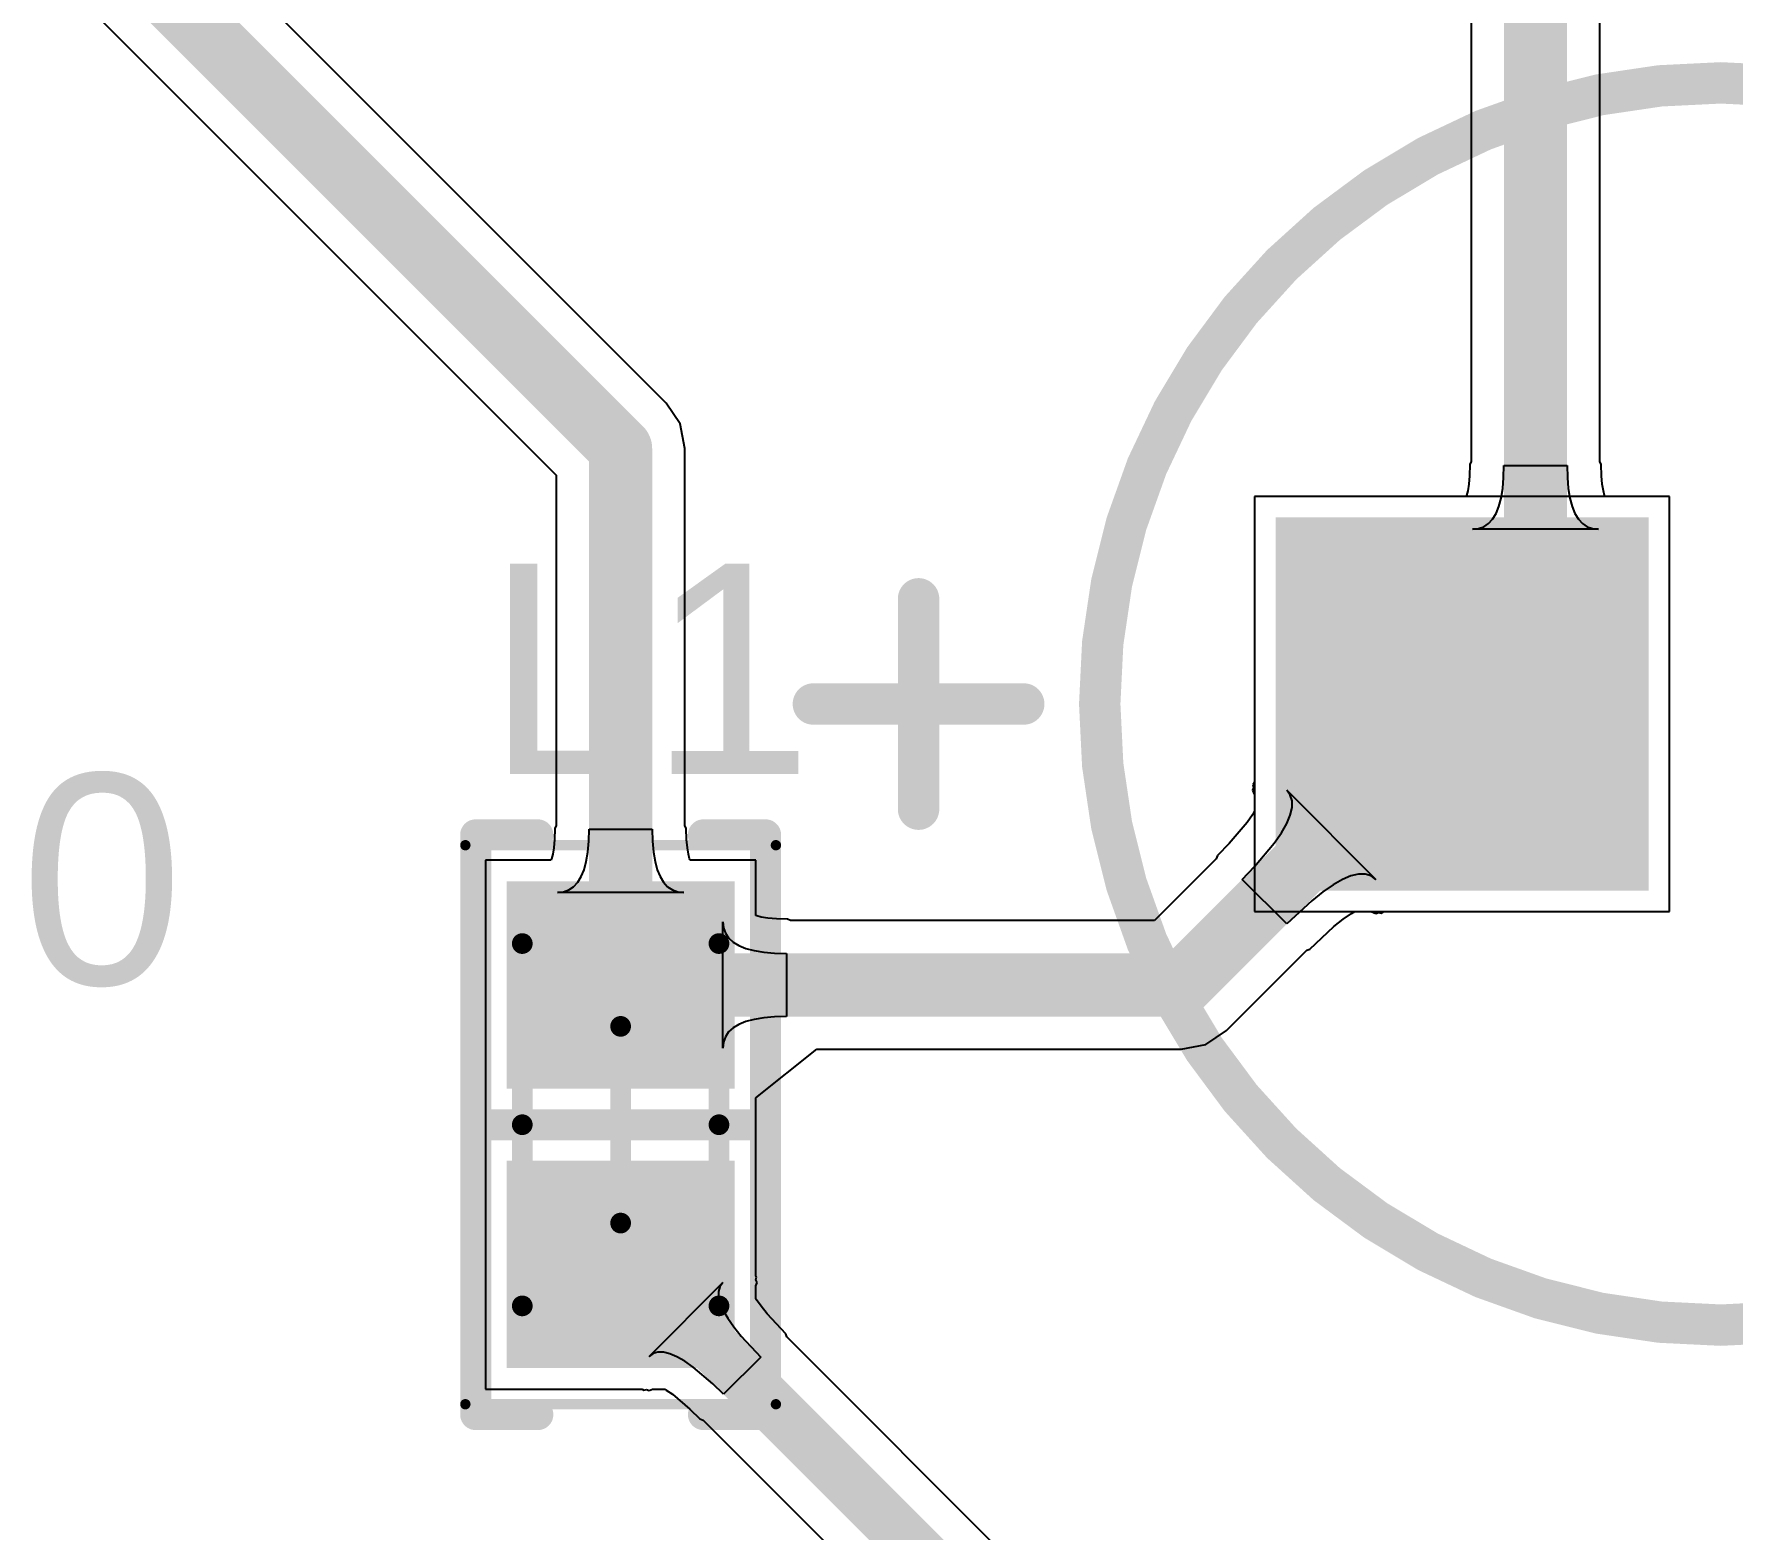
# Model space of a CAD drawing. Header units: inches. Extents: x 0 to 5455, y -5 to 5444.
# Drawn here: x 14.58 to 22.78, y 10.07 to 17.29 of the extents above; entities that cross this region are included whole.
import ezdxf

# ---------------------------------------------------------------- set-up
doc = ezdxf.new("R2010")
doc.units = ezdxf.units.IN
for name, color, linetype in [('Bottom Layer', 5, 'Continuous'), ('Bottom Solder', 6, 'Continuous'), ('Multi-Layer', 9, 'Continuous'), ('Pad Holes', 156, 'Continuous'), ('Top 3D Body', 56, 'Continuous'), ('Top Courtyard', 56, 'Continuous'), ('Top Layer', 1, 'Continuous'), ('Top Overlay', 2, 'Continuous'), ('Top Paste', 8, 'Continuous'), ('Top Solder', 216, 'Continuous')]:
    doc.layers.add(name, color=color, linetype=linetype)
doc.styles.add('Arial', font='', dxfattribs={"height": 0.2})
doc.styles.get('Arial').set_extended_font_data('Arial')

# ---------------------------------------------------------------- blocks, each defined once
blk = doc.blocks.new('FER_0603_1608_21')
at = {"layer": 'Top Layer'}
for points in [[(-1.125, -0.5), (-1.125, 0.5), (-0.225, 0.5), (-0.225, -0.5)], [(0.225, -0.5), (0.225, 0.5), (1.125, 0.5), (1.125, -0.5)]]:
    blk.add_hatch(color=1, dxfattribs=at).paths.add_polyline_path(points)
at = {"layer": 'Top Paste'}
for points in [[(-1.125, -0.5), (-1.125, 0.5), (-0.225, 0.5), (-0.225, -0.5)], [(0.225, -0.5), (0.225, 0.5), (1.125, 0.5), (1.125, -0.5)]]:
    blk.add_hatch(color=8, dxfattribs=at).paths.add_polyline_path(points)
at = {"layer": 'Top Solder'}
for points in [[(-1.1758, -0.5508), (-1.1758, 0.5508), (-0.1742, 0.5508), (-0.1742, -0.5508)], [(0.1742, -0.5508), (0.1742, 0.5508), (1.1758, 0.5508), (1.1758, -0.5508)]]:
    blk.add_hatch(color=216, dxfattribs=at).paths.add_polyline_path(points)
at = {"layer": 'Top 3D Body'}
for points in [[(-0.875, 0.475, 0.1, 0.1, 0), (-0.875, -0.475, 0.1, 0.1, 0)], [(-0.875, 0.475, 0.1, 0.1, 0), (0.875, 0.475, 0.1, 0.1, 0)], [(0.875, 0.475, 0.1, 0.1, 0), (0.875, -0.475, 0.1, 0.1, 0)], [(-0.875, -0.475, 0.1, 0.1, 0), (0.875, -0.475, 0.1, 0.1, 0)]]:
    blk.add_lwpolyline(points, format="xyseb", dxfattribs=at)
for points in [[(-0.9, 0.475, 0.05, 0.05, 1), (-0.85, 0.475, 0.05, 0.05, 1)], [(-0.9, 0.475, 0.05, 0.05, 1), (-0.85, 0.475, 0.05, 0.05, 1)], [(0.85, 0.475, 0.05, 0.05, 1), (0.9, 0.475, 0.05, 0.05, 1)], [(0.85, 0.475, 0.05, 0.05, 1), (0.9, 0.475, 0.05, 0.05, 1)], [(-0.9, -0.475, 0.05, 0.05, 1), (-0.85, -0.475, 0.05, 0.05, 1)], [(-0.9, -0.475, 0.05, 0.05, 1), (-0.85, -0.475, 0.05, 0.05, 1)], [(0.85, -0.475, 0.05, 0.05, 1), (0.9, -0.475, 0.05, 0.05, 1)], [(0.85, -0.475, 0.05, 0.05, 1), (0.9, -0.475, 0.05, 0.05, 1)]]:
    blk.add_lwpolyline(points, format="xyseb", close=True, dxfattribs=at)
at = {"layer": 'Top Courtyard'}
for points in [[(-1.35, 0.75, 0.05, 0.05, 0), (-1.35, -0.75, 0.05, 0.05, 0)], [(-1.35, 0.75, 0.05, 0.05, 0), (1.35, 0.75, 0.05, 0.05, 0)], [(1.35, 0.75, 0.05, 0.05, 0), (1.35, -0.75, 0.05, 0.05, 0)], [(0, 0.475, 0.1, 0.1, 0), (0, -0.475, 0.1, 0.1, 0)], [(-0.475, 0, 0.1, 0.1, 0), (0.475, 0, 0.1, 0.1, 0)], [(-1.35, -0.75, 0.05, 0.05, 0), (1.35, -0.75, 0.05, 0.05, 0)]]:
    blk.add_lwpolyline(points, format="xyseb", dxfattribs=at)
for points in [[(-1.3625, 0.75, 0.025, 0.025, 1), (-1.3375, 0.75, 0.025, 0.025, 1)], [(-1.3625, 0.75, 0.025, 0.025, 1), (-1.3375, 0.75, 0.025, 0.025, 1)], [(1.3375, 0.75, 0.025, 0.025, 1), (1.3625, 0.75, 0.025, 0.025, 1)], [(1.3375, 0.75, 0.025, 0.025, 1), (1.3625, 0.75, 0.025, 0.025, 1)], [(-0.025, 0.475, 0.05, 0.05, 1), (0.025, 0.475, 0.05, 0.05, 1)], [(-0.5, 0, 0.05, 0.05, 1), (-0.45, 0, 0.05, 0.05, 1)], [(0.45, 0, 0.05, 0.05, 1), (0.5, 0, 0.05, 0.05, 1)], [(-0.025, -0.475, 0.05, 0.05, 1), (0.025, -0.475, 0.05, 0.05, 1)], [(-1.3625, -0.75, 0.025, 0.025, 1), (-1.3375, -0.75, 0.025, 0.025, 1)], [(-1.3625, -0.75, 0.025, 0.025, 1), (-1.3375, -0.75, 0.025, 0.025, 1)], [(1.3375, -0.75, 0.025, 0.025, 1), (1.3625, -0.75, 0.025, 0.025, 1)], [(1.3375, -0.75, 0.025, 0.025, 1), (1.3625, -0.75, 0.025, 0.025, 1)]]:
    blk.add_lwpolyline(points, format="xyseb", close=True, dxfattribs=at)
at = {"layer": 'Top Overlay'}
for points in [[(-1.4, 0.7, 0.15, 0.15, 0), (1.4, 0.7, 0.15, 0.15, 0)], [(-1.4, 0.7, 0.15, 0.15, 0), (-1.4, 0.4, 0.15, 0.15, 0)], [(0, 0.7, 0.15, 0.15, 0), (0, -0.7, 0.15, 0.15, 0)], [(1.4, 0.7, 0.15, 0.15, 0), (1.4, 0.4, 0.15, 0.15, 0)], [(-1.4, -0.4, 0.15, 0.15, 0), (-1.4, -0.7, 0.15, 0.15, 0)], [(1.4, -0.4, 0.15, 0.15, 0), (1.4, -0.7, 0.15, 0.15, 0)], [(-1.4, -0.7, 0.15, 0.15, 0), (1.4, -0.7, 0.15, 0.15, 0)]]:
    blk.add_lwpolyline(points, format="xyseb", dxfattribs=at)
for points in [[(-1.4375, 0.7, 0.075, 0.075, 1), (-1.3625, 0.7, 0.075, 0.075, 1)], [(-1.4375, 0.7, 0.075, 0.075, 1), (-1.3625, 0.7, 0.075, 0.075, 1)], [(-0.0375, 0.7, 0.075, 0.075, 1), (0.0375, 0.7, 0.075, 0.075, 1)], [(1.3625, 0.7, 0.075, 0.075, 1), (1.4375, 0.7, 0.075, 0.075, 1)], [(1.3625, 0.7, 0.075, 0.075, 1), (1.4375, 0.7, 0.075, 0.075, 1)], [(-1.4375, 0.4, 0.075, 0.075, 1), (-1.3625, 0.4, 0.075, 0.075, 1)], [(1.3625, 0.4, 0.075, 0.075, 1), (1.4375, 0.4, 0.075, 0.075, 1)], [(-1.4375, -0.4, 0.075, 0.075, 1), (-1.3625, -0.4, 0.075, 0.075, 1)], [(1.3625, -0.4, 0.075, 0.075, 1), (1.4375, -0.4, 0.075, 0.075, 1)], [(-1.4375, -0.7, 0.075, 0.075, 1), (-1.3625, -0.7, 0.075, 0.075, 1)], [(-1.4375, -0.7, 0.075, 0.075, 1), (-1.3625, -0.7, 0.075, 0.075, 1)], [(-0.0375, -0.7, 0.075, 0.075, 1), (0.0375, -0.7, 0.075, 0.075, 1)], [(1.3625, -0.7, 0.075, 0.075, 1), (1.4375, -0.7, 0.075, 0.075, 1)], [(1.3625, -0.7, 0.075, 0.075, 1), (1.4375, -0.7, 0.075, 0.075, 1)]]:
    blk.add_lwpolyline(points, format="xyseb", close=True, dxfattribs=at)
blk = doc.blocks.new('3924B366_8672_45E9_B0BE_62DACC24E783_30')
at = {"layer": 'Bottom Layer'}
blk.add_hatch(color=5, dxfattribs=at).paths.add_polyline_path([(-0.85, 0.85), (0.85, 0.85), (0.85, -0.85), (-0.85, -0.85)])
h = blk.add_hatch(color=5, dxfattribs=at)
edge = h.paths.add_edge_path()
edge.add_arc((2.5, 0), 0.85, 0, 360)
at = {"layer": 'Bottom Solder'}
blk.add_hatch(color=6, dxfattribs=at).paths.add_polyline_path([(-0.9008, 0.9008), (0.9008, 0.9008), (0.9008, -0.9008), (-0.9008, -0.9008)])
h = blk.add_hatch(color=6, dxfattribs=at)
edge = h.paths.add_edge_path()
edge.add_arc((2.5, 0), 0.9008, 0, 360)
at = {"layer": 'Multi-Layer'}
blk.add_hatch(color=9, dxfattribs=at).paths.add_polyline_path([(-0.85, 0.85), (0.85, 0.85), (0.85, -0.85), (-0.85, -0.85)])
h = blk.add_hatch(color=9, dxfattribs=at)
edge = h.paths.add_edge_path()
edge.add_arc((2.5, 0), 0.85, 0, 360)
at = {"layer": 'Pad Holes'}
h = blk.add_hatch(color=7, dxfattribs=at)
edge = h.paths.add_edge_path()
edge.add_arc((0, 0), 0.425, 0, 360)
h = blk.add_hatch(color=7, dxfattribs=at)
edge = h.paths.add_edge_path()
edge.add_arc((2.5, 0), 0.425, 0, 360)
at = {"layer": 'Top Layer'}
blk.add_hatch(color=1, dxfattribs=at).paths.add_polyline_path([(-0.85, 0.85), (0.85, 0.85), (0.85, -0.85), (-0.85, -0.85)])
h = blk.add_hatch(color=1, dxfattribs=at)
edge = h.paths.add_edge_path()
edge.add_arc((2.5, 0), 0.85, 0, 360)
at = {"layer": 'Top Solder'}
blk.add_hatch(color=216, dxfattribs=at).paths.add_polyline_path([(-0.9008, 0.9008), (0.9008, 0.9008), (0.9008, -0.9008), (-0.9008, -0.9008)])
h = blk.add_hatch(color=216, dxfattribs=at)
edge = h.paths.add_edge_path()
edge.add_arc((2.5, 0), 0.9008, 0, 360)
at = {"layer": 'Top Overlay'}
for points in [[(4.25, 0, 0.2, 0.2, 1), (-1.75, 0, 0.2, 0.2, 1)], [(-2.675, 0.508, 0.1, 0.1, 1), (-2.575, 0.508, 0.1, 0.1, 1)], [(-3.183, 0, 0.1, 0.1, 1), (-3.083, 0, 0.1, 0.1, 1)], [(-2.167, 0, 0.1, 0.1, 1), (-2.067, 0, 0.1, 0.1, 1)], [(-1.8, 0, 0.1, 0.1, 1), (-1.7, 0, 0.1, 0.1, 1)], [(4.2, 0, 0.1, 0.1, 1), (4.3, 0, 0.1, 0.1, 1)], [(-2.675, -0.508, 0.1, 0.1, 1), (-2.575, -0.508, 0.1, 0.1, 1)]]:
    blk.add_lwpolyline(points, format="xyseb", close=True, dxfattribs=at)
for points in [[(-2.625, -0.508, 0.2, 0.2, 0), (-2.625, 0.508, 0.2, 0.2, 0)], [(-3.133, 0, 0.2, 0.2, 0), (-2.117, 0, 0.2, 0.2, 0)]]:
    blk.add_lwpolyline(points, format="xyseb", dxfattribs=at)

msp = doc.modelspace()

# ---------------------------------------------------------------- linework, layer by layer
at = {"layer": 'Bottom Layer'}
for p, q in [((22.4809, 15.0564), (20.4761, 15.0564)), ((20.4761, 15.0564), (20.4761, 13.0516)), ((22.4809, 13.0516), (22.4809, 15.0564)), ((20.4761, 13.0516), (22.4809, 13.0516))]:
    msp.add_line(p, q, dxfattribs=at)
at = {"layer": 'Top Layer'}
for p, q in [((17.6343, 15.5072), (14.3217, 18.8197)), ((21.5226, 18.29), (21.5226, 15.2247)), ((22.1442, 15.2247), (22.1442, 18.3163)), ((13.9733, 18.2892), (17.1037, 15.1588)), ((17.7016, 15.4064), (17.6343, 15.5072)), ((17.7253, 15.2875), (17.7016, 15.4064)), ((17.7253, 13.4678), (17.7253, 15.2875)), ((21.5161, 15.21), (21.5147, 15.1566)), ((21.5226, 15.2247), (21.5161, 15.21)), ((21.6795, 15.1473), (21.681, 15.2058)), ((21.681, 15.2058), (21.9858, 15.2058)), ((21.9858, 15.2058), (21.9873, 15.1473)), ((22.1507, 15.21), (22.1442, 15.2247)), ((22.1521, 15.1566), (22.1507, 15.21)), ((17.1037, 15.1588), (17.1037, 13.4678)), ((21.5111, 15.1155), (21.5058, 15.0835)), ((21.5147, 15.1566), (21.5111, 15.1155)), ((21.6673, 15.0487), (21.6749, 15.0949)), ((21.6749, 15.0949), (21.6795, 15.1473)), ((21.9873, 15.1473), (21.9919, 15.0949)), ((21.9919, 15.0949), (21.9995, 15.0487)), ((22.1557, 15.1155), (22.1521, 15.1566)), ((22.161, 15.0835), (22.1557, 15.1155)), ((21.498, 15.0564), (20.4761, 15.0564)), ((20.4761, 15.0564), (20.4761, 13.6761)), ((21.4999, 15.0611), (21.498, 15.0564)), ((21.5058, 15.0835), (21.4999, 15.0611)), ((21.6566, 15.0087), (21.6673, 15.0487)), ((21.9995, 15.0487), (22.0102, 15.0087)), ((22.1669, 15.0611), (22.161, 15.0835)), ((22.1689, 15.0564), (22.1669, 15.0611)), ((22.4809, 15.0564), (22.1689, 15.0564)), ((22.4809, 13.0516), (22.4809, 15.0564)), ((21.6063, 14.9256), (21.6261, 14.9472)), ((21.6261, 14.9472), (21.6429, 14.9749)), ((21.6429, 14.9749), (21.6566, 15.0087)), ((22.0102, 15.0087), (22.0239, 14.9749)), ((22.0239, 14.9749), (22.0407, 14.9472)), ((22.0407, 14.9472), (22.0605, 14.9256)), ((21.5286, 14.8979), (21.5576, 14.901)), ((22.1382, 14.8979), (21.5286, 14.8979)), ((21.5576, 14.901), (21.5835, 14.9102)), ((21.5835, 14.9102), (21.6063, 14.9256)), ((22.0605, 14.9256), (22.0833, 14.9102)), ((22.0833, 14.9102), (22.1092, 14.901)), ((22.1092, 14.901), (22.1382, 14.8979)), ((20.4718, 13.6506), (20.4666, 13.6381)), ((20.4666, 13.6381), (20.4761, 13.6151)), ((20.4761, 13.6761), (20.4686, 13.6638)), ((20.4686, 13.6638), (20.4718, 13.6506)), ((20.4761, 13.6151), (20.4761, 13.5369)), ((20.6488, 13.6144), (20.6316, 13.6381)), ((20.6316, 13.6381), (21.0626, 13.2071)), ((20.4761, 13.5369), (20.4661, 13.5194)), ((20.6574, 13.5864), (20.6488, 13.6144)), ((20.6488, 13.5174), (20.6574, 13.554)), ((20.6574, 13.554), (20.6574, 13.5864)), ((17.0972, 13.4531), (17.0958, 13.4003)), ((17.1037, 13.4678), (17.0972, 13.4531)), ((17.7318, 13.4531), (17.7253, 13.4678)), ((17.7332, 13.4003), (17.7318, 13.4531)), ((20.4403, 13.4822), (20.3539, 13.3802)), ((20.4661, 13.5194), (20.4403, 13.4822)), ((20.6057, 13.4312), (20.6316, 13.4765)), ((20.6316, 13.4765), (20.6488, 13.5174)), ((17.0958, 13.4003), (17.0922, 13.3598)), ((17.256, 13.339), (17.2606, 13.3908)), ((17.2606, 13.3908), (17.2621, 13.4488)), ((17.2621, 13.4488), (17.5669, 13.4488)), ((17.5669, 13.4488), (17.5684, 13.3908)), ((17.5684, 13.3908), (17.573, 13.339)), ((17.7368, 13.3598), (17.7332, 13.4003)), ((20.3539, 13.3802), (20.2974, 13.3216)), ((20.4764, 13.2696), (20.5712, 13.3816)), ((20.5712, 13.3816), (20.6057, 13.4312)), ((17.0766, 13.2994), (16.7621, 13.2994)), ((16.7621, 13.2994), (16.7621, 12.2542)), ((17.0787, 13.3005), (17.0766, 13.2994)), ((17.0811, 13.3066), (17.0787, 13.3005)), ((17.087, 13.3284), (17.0811, 13.3066)), ((17.0922, 13.3598), (17.087, 13.3284)), ((17.2377, 13.2537), (17.2484, 13.2933)), ((17.2484, 13.2933), (17.256, 13.339)), ((17.573, 13.339), (17.5806, 13.2933)), ((17.5806, 13.2933), (17.5913, 13.2537)), ((17.742, 13.3284), (17.7368, 13.3598)), ((17.7479, 13.3066), (17.742, 13.3284)), ((17.7504, 13.3005), (17.7479, 13.3066)), ((17.7524, 13.2994), (17.7504, 13.3005)), ((18.0669, 13.2994), (17.7524, 13.2994)), ((18.0669, 13.0325), (18.0669, 13.2994)), ((20.2913, 13.3063), (19.9928, 13.0078)), ((20.2974, 13.3216), (20.2913, 13.3063)), ((17.2072, 13.1927), (17.224, 13.2202)), ((17.224, 13.2202), (17.2377, 13.2537)), ((17.5913, 13.2537), (17.605, 13.2202)), ((17.605, 13.2202), (17.6218, 13.1927)), ((20.416, 13.2071), (20.4764, 13.2696)), ((20.6316, 12.9915), (20.416, 13.2071)), ((20.901, 13.2071), (20.8557, 13.1812)), ((20.9419, 13.2243), (20.901, 13.2071)), ((20.9786, 13.2329), (20.9419, 13.2243)), ((21.0109, 13.2329), (20.9786, 13.2329)), ((21.0389, 13.2243), (21.0109, 13.2329)), ((21.0626, 13.2071), (21.0389, 13.2243)), ((17.1097, 13.144), (17.1387, 13.147)), ((17.7193, 13.144), (17.1097, 13.144)), ((17.1387, 13.147), (17.1646, 13.1561)), ((17.1646, 13.1561), (17.1874, 13.1714)), ((17.1874, 13.1714), (17.2072, 13.1927)), ((17.6218, 13.1927), (17.6416, 13.1714)), ((17.6416, 13.1714), (17.6644, 13.1561)), ((17.6644, 13.1561), (17.6903, 13.147)), ((17.6903, 13.147), (17.7193, 13.144)), ((20.8061, 13.1467), (20.7522, 13.1036)), ((20.8557, 13.1812), (20.8061, 13.1467)), ((20.7522, 13.1036), (20.6316, 12.9915)), ((20.9049, 13.0144), (20.9439, 13.0416)), ((20.9439, 13.0416), (20.9614, 13.0516)), ((20.9614, 13.0516), (21.0396, 13.0516)), ((21.0396, 13.0516), (21.0626, 13.0421)), ((21.0626, 13.0421), (21.0751, 13.0473)), ((21.0751, 13.0473), (21.0883, 13.0441)), ((21.0883, 13.0441), (21.1006, 13.0516)), ((21.1006, 13.0516), (22.4809, 13.0516)), ((17.9084, 12.3922), (17.9084, 13.0018)), ((17.9084, 13.0018), (17.9115, 12.9728)), ((17.9115, 12.9728), (17.9207, 12.9469)), ((18.0716, 13.0305), (18.0669, 13.0325)), ((18.094, 13.0246), (18.0716, 13.0305)), ((18.126, 13.0193), (18.094, 13.0246)), ((18.1671, 13.0157), (18.126, 13.0193)), ((18.2206, 13.0143), (18.1671, 13.0157)), ((18.2352, 13.0078), (18.2206, 13.0143)), ((19.9928, 13.0078), (18.2352, 13.0078)), ((20.7438, 12.8706), (20.86, 12.9786)), ((20.86, 12.9786), (20.9049, 13.0144)), ((17.9207, 12.9469), (17.9361, 12.9241)), ((17.9361, 12.9241), (17.9577, 12.9043)), ((17.9577, 12.9043), (17.9854, 12.8875)), ((17.9854, 12.8875), (18.0192, 12.8738)), ((18.0192, 12.8738), (18.0593, 12.8631)), ((18.0593, 12.8631), (18.1054, 12.8555)), ((18.1054, 12.8555), (18.1578, 12.8509)), ((18.1578, 12.8509), (18.2163, 12.8494)), ((18.2163, 12.8494), (18.2163, 12.5446)), ((20.3413, 12.4773), (20.7292, 12.8652)), ((20.7292, 12.8652), (20.7438, 12.8706)), ((17.9361, 12.4699), (17.9207, 12.4471)), ((17.9577, 12.4897), (17.9361, 12.4699)), ((17.9854, 12.5065), (17.9577, 12.4897)), ((18.0192, 12.5202), (17.9854, 12.5065)), ((18.0593, 12.5309), (18.0192, 12.5202)), ((18.1054, 12.5385), (18.0593, 12.5309)), ((18.1578, 12.5431), (18.1054, 12.5385)), ((18.2163, 12.5446), (18.1578, 12.5431)), ((20.2404, 12.4099), (20.3413, 12.4773)), ((17.9115, 12.4212), (17.9084, 12.3922)), ((17.9207, 12.4471), (17.9115, 12.4212)), ((18.0669, 12.1511), (18.3615, 12.3862)), ((18.3615, 12.3862), (20.1215, 12.3862)), ((20.1215, 12.3862), (20.2404, 12.4099)), ((16.7621, 12.2542), (16.7621, 12.0946)), ((18.0669, 11.9494), (18.0669, 12.1511)), ((16.7621, 12.0946), (16.7621, 11.7898)), ((18.0669, 11.2926), (18.0669, 11.9494)), ((16.7621, 11.7898), (16.7621, 10.7446)), ((17.5522, 10.9031), (17.9084, 11.2593)), ((17.8943, 11.2398), (17.8875, 11.2166)), ((17.9084, 11.2593), (17.8943, 11.2398)), ((18.0713, 11.2856), (18.0669, 11.2926)), ((18.0669, 11.2437), (18.0734, 11.2593)), ((18.0669, 11.1834), (18.0669, 11.2437)), ((18.0681, 11.2721), (18.0713, 11.2856)), ((18.0734, 11.2593), (18.0681, 11.2721)), ((17.8875, 11.2166), (17.8878, 11.1899)), ((17.8878, 11.1899), (17.8953, 11.1594)), ((17.8953, 11.1594), (17.9099, 11.1253)), ((18.0709, 11.1764), (18.0669, 11.1834)), ((18.0928, 11.1453), (18.0709, 11.1764)), ((17.9099, 11.1253), (17.9318, 11.0876)), ((17.9318, 11.0876), (17.9608, 11.0462)), ((18.1219, 11.1091), (18.0928, 11.1453)), ((18.2118, 11.0124), (18.1219, 11.1091)), ((17.9608, 11.0462), (17.9971, 11.0011)), ((17.9971, 11.0011), (18.0911, 10.9)), ((18.2177, 10.9967), (18.2118, 11.0124)), ((19.4994, 9.715), (18.2177, 10.9967)), ((17.5717, 10.9172), (17.5522, 10.9031)), ((17.5949, 10.924), (17.5717, 10.9172)), ((17.6217, 10.9237), (17.5949, 10.924)), ((17.6521, 10.9162), (17.6217, 10.9237)), ((17.6862, 10.9016), (17.6521, 10.9162)), ((17.7239, 10.8797), (17.6862, 10.9016)), ((17.7653, 10.8507), (17.7239, 10.8797)), ((17.8591, 10.771), (17.7653, 10.8507)), ((18.0911, 10.9), (17.9115, 10.7204)), ((16.7621, 10.7446), (17.5189, 10.7446)), ((17.5189, 10.7446), (17.5259, 10.7403)), ((17.5522, 10.7381), (17.5678, 10.7446)), ((17.5678, 10.7446), (17.6281, 10.7446)), ((17.6281, 10.7446), (17.6351, 10.7406)), ((17.9115, 10.7204), (17.8591, 10.771)), ((17.5259, 10.7403), (17.5394, 10.7434)), ((17.5394, 10.7434), (17.5522, 10.7381)), ((17.6351, 10.7406), (17.6644, 10.72)), ((17.6644, 10.72), (17.7483, 10.6487)), ((17.7483, 10.6487), (17.7968, 10.6018)), ((17.7968, 10.6018), (17.8133, 10.5953)), ((17.8133, 10.5953), (19.3196, 9.089))]:
    msp.add_line(p, q, dxfattribs=at)
for points in [[(21.8334, 14.4089, 0.3048, 0.3048, 0), (21.8334, 18.7894, 0.3048, 0.3048, 0)], [(14.102, 18.6, 0.3048, 0.3048, 0), (17.4145, 15.2875, 0.3048, 0.3048, 0)], [(17.4145, 12.697, 0.3048, 0.3048, 0), (17.4145, 15.2875, 0.3048, 0.3048, 0)], [(21.4785, 14.054, 0.3048, 0.3048, 0), (21.8334, 14.4089, 0.3048, 0.3048, 0)], [(20.1215, 12.697, 0.3048, 0.3048, 0), (21.4785, 14.054, 0.3048, 0.3048, 0)], [(17.4145, 12.697, 0.3048, 0.3048, 0), (20.1215, 12.697, 0.3048, 0.3048, 0)], [(17.4145, 11.347, 0.254, 0.254, 0), (17.4645, 11.347, 0.254, 0.254, 0)], [(17.4645, 11.347, 0.254, 0.254, 0), (19.7174, 9.0941, 0.254, 0.254, 0)]]:
    msp.add_lwpolyline(points, format="xyseb", dxfattribs=at)
for points in [[(17.3383, 15.2875, 0.1524, 0.1524, 1), (17.4907, 15.2875, 0.1524, 0.1524, 1)], [(17.3383, 15.2875, 0.1524, 0.1524, 1), (17.4907, 15.2875, 0.1524, 0.1524, 1)], [(21.7572, 14.4089, 0.1524, 0.1524, 1), (21.9096, 14.4089, 0.1524, 0.1524, 1)], [(21.7572, 14.4089, 0.1524, 0.1524, 1), (21.9096, 14.4089, 0.1524, 0.1524, 1)], [(21.4023, 14.054, 0.1524, 0.1524, 1), (21.5547, 14.054, 0.1524, 0.1524, 1)], [(21.4023, 14.054, 0.1524, 0.1524, 1), (21.5547, 14.054, 0.1524, 0.1524, 1)], [(17.3383, 12.697, 0.1524, 0.1524, 1), (17.4907, 12.697, 0.1524, 0.1524, 1)], [(17.3383, 12.697, 0.1524, 0.1524, 1), (17.4907, 12.697, 0.1524, 0.1524, 1)], [(20.0453, 12.697, 0.1524, 0.1524, 1), (20.1977, 12.697, 0.1524, 0.1524, 1)], [(20.0453, 12.697, 0.1524, 0.1524, 1), (20.1977, 12.697, 0.1524, 0.1524, 1)], [(17.351, 11.347, 0.127, 0.127, 1), (17.478, 11.347, 0.127, 0.127, 1)], [(17.401, 11.347, 0.127, 0.127, 1), (17.528, 11.347, 0.127, 0.127, 1)], [(17.401, 11.347, 0.127, 0.127, 1), (17.528, 11.347, 0.127, 0.127, 1)]]:
    msp.add_lwpolyline(points, format="xyseb", close=True, dxfattribs=at)

# ---------------------------------------------------------------- block references
msp.add_blockref('3924B366_8672_45E9_B0BE_62DACC24E783_30', (21.4785, 14.054))
at = {"rotation": 90}
msp.add_blockref('FER_0603_1608_21', (17.4145, 12.022), dxfattribs=at)

# ---------------------------------------------------------------- texts
at = {"layer": 'Top Overlay', "style": 'Arial'}
for s, p in [('L1', (16.764, 13.716)), ('C10', (12.7, 12.7))]:
    msp.add_text(s, height=1.016, dxfattribs=at).set_placement(p)

doc.saveas('drawing.dxf')
